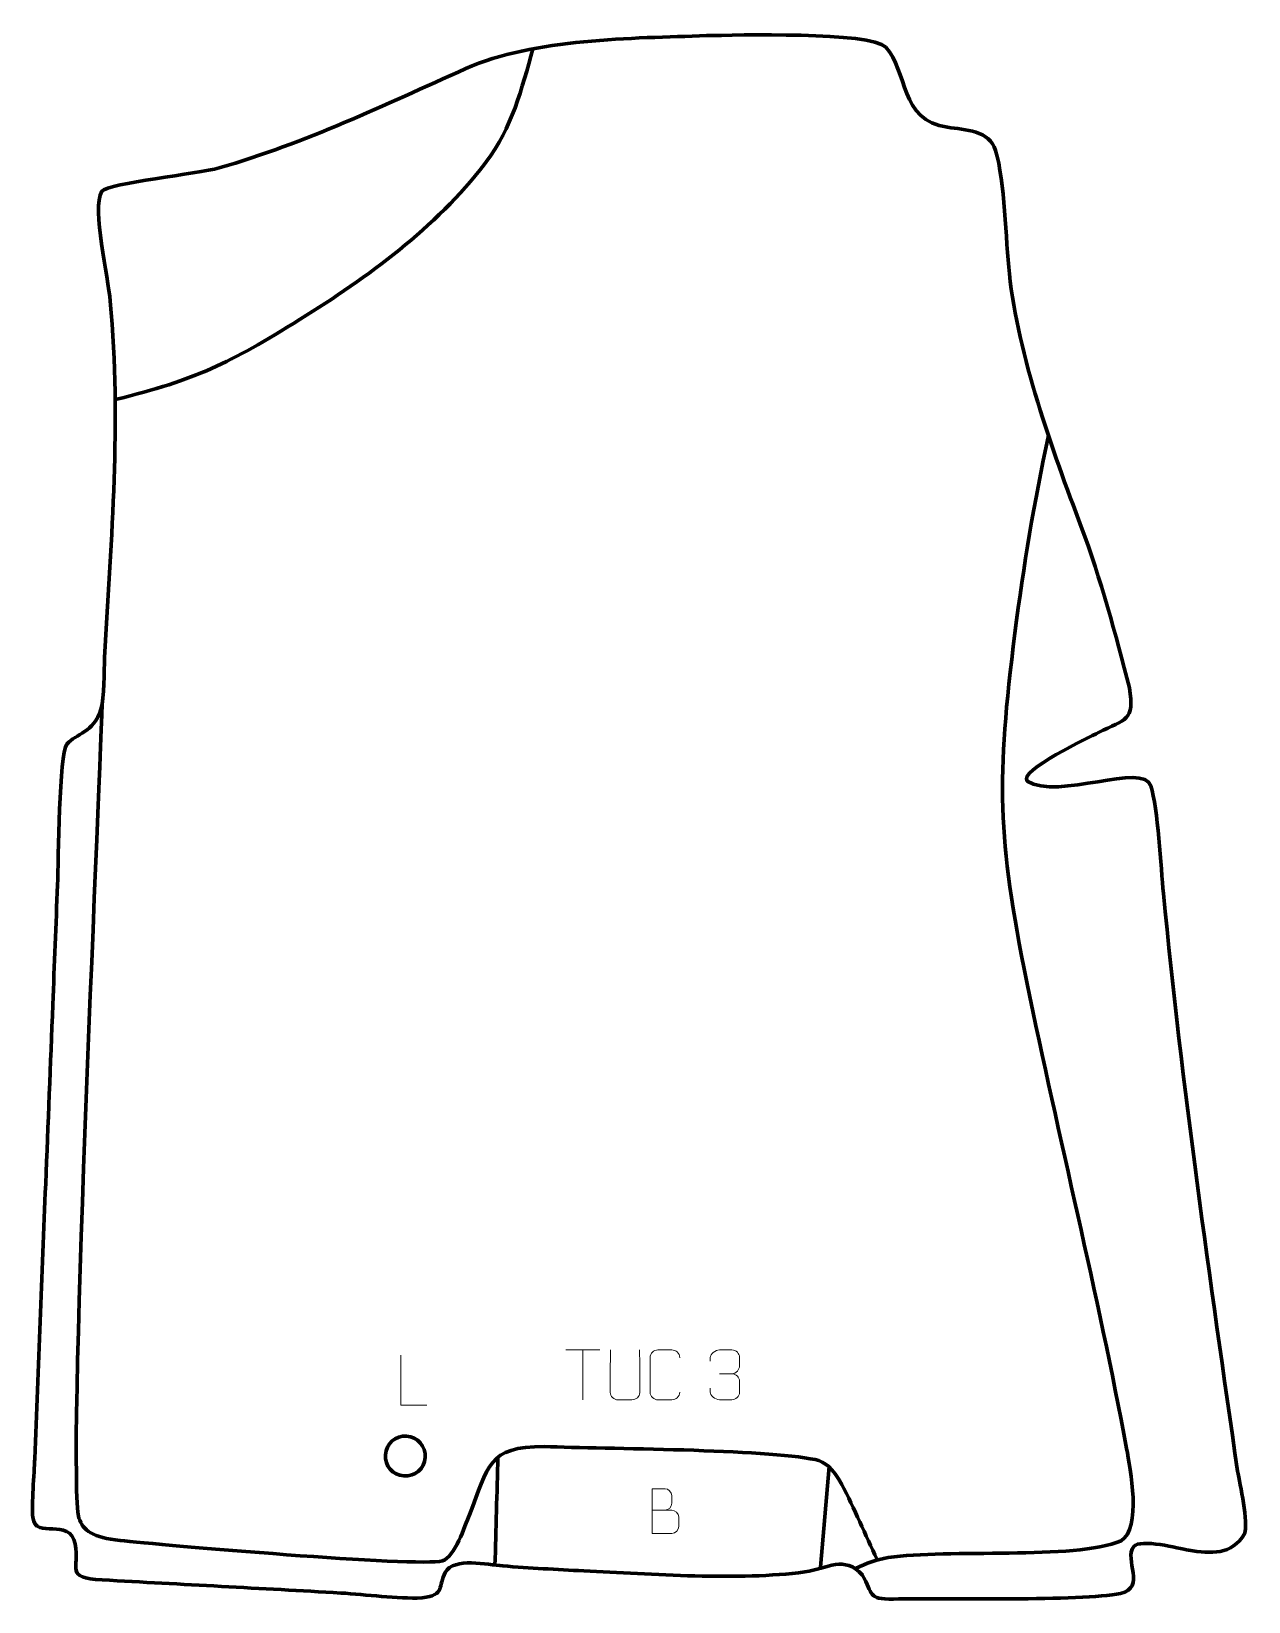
# Model space of a CAD drawing. Header units: millimetres. Extents: x -614 to -4, y 77 to 864.
import ezdxf

# ---------------------------------------------------------------- set-up
doc = ezdxf.new("R2010")
doc.units = ezdxf.units.MM
doc.header["$MEASUREMENT"] = 0
doc.layers.add('layer 2', color=7, linetype='Continuous')
doc.layers.add('layer 3', color=7, linetype='Continuous')

msp = doc.modelspace()

# ---------------------------------------------------------------- linework, layer by layer
at = {"layer": 'layer 2', "color": 142, "lineweight": 158}
for points, knots in [([(-571.731, 679.2208), (-530.4583, 689.4484), (-515.2047, 697.1185), (-479.1057, 719.4767), (-479.1057, 719.4767), (-445.456, 740.318), (-411.039, 765.4847), (-386.8121, 797.1152), (-386.8121, 797.1152), (-386.8121, 797.1152), (-385.9189, 798.2813), (-385.9189, 798.2813), (-385.9189, 798.2813), (-373.1193, 815.1421), (-368.1017, 834.8561), (-362.5603, 854.8697)], [0, 0, 0, 0, 0.2, 0.2, 0.2, 0.2, 0.4, 0.4, 0.4, 0.4, 0.6, 0.6, 0.6, 0.6, 1, 1, 1, 1]), ([(-104.4454, 661.242), (-111.6361, 627.5392), (-116.8646, 596.5516), (-121.2028, 562.3678), (-121.2028, 562.3678), (-130.45, 489.0124), (-130.0486, 460.3864), (-115.2621, 387.5568), (-115.2621, 387.5568), (-99.2591, 309.7365), (-79.8547, 232.0054), (-65.2735, 154.035), (-65.2735, 154.035), (-63.4334, 144.1026), (-57.7058, 113.8004), (-68.0386, 107.8671), (-68.0386, 107.8671), (-91.7423, 97.9913), (-154.9021, 104.0654), (-184.6353, 99.403), (-184.6353, 99.403), (-191.0283, 98.4005), (-195.2359, 96.5939), (-201.0339, 93.949)], [0, 0, 0, 0, 0.14285714, 0.14285714, 0.14285714, 0.14285714, 0.28571429, 0.28571429, 0.28571429, 0.28571429, 0.42857143, 0.42857143, 0.42857143, 0.42857143, 0.57142857, 0.57142857, 0.57142857, 0.57142857, 0.71428571, 0.71428571, 0.71428571, 0.71428571, 1, 1, 1, 1]), ([(-190.1821, 98.489), (-196.0821, 110.8147), (-201.7398, 123.9472), (-207.8273, 136.0361), (-207.8273, 136.0361), (-212.4554, 144.3935), (-216.3383, 147.4482), (-221.2129, 148.4808), (-221.2129, 148.4808), (-246.2651, 153.7873), (-326.5798, 153.872), (-356.6456, 155.038), (-356.6456, 155.038), (-385.6369, 155.1489), (-384.5919, 145.0022), (-394.3341, 120.9013), (-394.3341, 120.9013), (-396.6779, 115.1029), (-401.6498, 99.802), (-407.8639, 97.8106), (-407.8639, 97.8106), (-420.2266, 94.5493), (-549.7174, 105.9062), (-569.2599, 107.9764), (-569.2599, 107.9764), (-582.7488, 109.4053), (-588.0218, 112.9571), (-589.8455, 119.2421), (-589.8455, 119.2421), (-595.9549, 140.2958), (-579.71, 475.8003), (-578.2305, 526.852)], [0, 0, 0, 0, 0.11111111, 0.11111111, 0.11111111, 0.11111111, 0.22222222, 0.22222222, 0.22222222, 0.22222222, 0.33333333, 0.33333333, 0.33333333, 0.33333333, 0.44444444, 0.44444444, 0.44444444, 0.44444444, 0.55555556, 0.55555556, 0.55555556, 0.55555556, 0.66666667, 0.66666667, 0.66666667, 0.66666667, 0.77777778, 0.77777778, 0.77777778, 0.77777778, 1, 1, 1, 1]), ([(-380.0615, 149.934), (-380.3081, 140.862), (-380.5545, 131.79), (-380.8011, 122.718), (-380.8011, 122.718), (-381.0477, 113.6459), (-381.2942, 104.574), (-381.5408, 95.5019)], [0, 0, 0, 0, 0.33333333, 0.33333333, 0.33333333, 0.33333333, 1, 1, 1, 1])]:
    msp.add_open_spline(points, degree=3, knots=knots, dxfattribs=at)
at = {"layer": 'layer 2', "color": 250, "lineweight": 200}
msp.add_open_spline([(-427.1596, 140.3005), (-432.6693, 140.6823), (-436.8262, 145.4582), (-436.4445, 150.9678), (-436.4445, 150.9678), (-436.0627, 156.4774), (-431.2868, 160.6344), (-425.7772, 160.2527), (-425.7772, 160.2527), (-420.2675, 159.8709), (-416.1106, 155.095), (-416.4923, 149.5854), (-416.4923, 149.5854), (-416.8741, 144.0758), (-421.65, 139.9188), (-427.1596, 140.3005)], degree=3, knots=[0, 0, 0, 0, 0.2, 0.2, 0.2, 0.2, 0.4, 0.4, 0.4, 0.4, 0.6, 0.6, 0.6, 0.6, 1, 1, 1, 1], dxfattribs=at)
at = {"layer": 'layer 2', "color": 142, "lineweight": 158}
msp.add_open_spline([(-214.1654, 145.0172), (-214.1654, 145.0172), (-218.5543, 94.5979), (-218.5543, 94.5979)], degree=3, dxfattribs=at)
at = {"layer": 'layer 3', "color": 242, "lineweight": 158}
msp.add_open_spline([(-275.7171, 861.4665), (-261.6115, 861.7396), (-193.2236, 863.5902), (-185.898, 855.7269), (-185.898, 855.7269), (-174.77, 843.7821), (-179.113, 818.9629), (-154.9947, 815.5817), (-154.9947, 815.5817), (-146.2218, 814.3518), (-133.8444, 814.0576), (-130.8821, 803.9533), (-130.8821, 803.9533), (-126.3336, 788.4377), (-125.8086, 759.4337), (-123.9936, 742.1887), (-123.9936, 742.1887), (-119.7271, 701.6402), (-102.4278, 653.7747), (-88.0088, 615.5439), (-88.0088, 615.5439), (-78.2614, 589.3618), (-70.7882, 561.9203), (-63.8949, 534.8518), (-63.8949, 534.8518), (-61.1992, 518.3045), (-65.6706, 519.3045), (-79.4471, 512.5215), (-79.4471, 512.5215), (-83.5769, 510.4882), (-119.6829, 493.1685), (-115.1041, 488.2685), (-115.1041, 488.2685), (-99.6705, 478.3429), (-56.9418, 498.133), (-53.1369, 485.801), (-53.1369, 485.801), (-49.7434, 474.8028), (-48.0285, 444.8065), (-46.8745, 431.949), (-46.8745, 431.949), (-37.5352, 335.5059), (-23.5564, 238.642), (-9.7455, 142.7117), (-9.7455, 142.7117), (-8.5281, 136.082), (-4.2227, 116.916), (-6.2266, 111.3443), (-6.2266, 111.3443), (-12.5159, 100.5469), (-23.1883, 101.498), (-34.1681, 103.0864), (-34.1681, 103.0864), (-39.0742, 104.148), (-58.4905, 108.9879), (-61.6677, 104.9703), (-61.6677, 104.9703), (-66.9591, 98.2794), (-55.2452, 84.5576), (-68.3444, 81.4956), (-68.3444, 81.4956), (-88.1753, 77.4073), (-156.4487, 79.3584), (-182.0201, 78.7064), (-182.0201, 78.7064), (-195.3478, 78.3666), (-192.0912, 81.3359), (-197.5659, 90.5875), (-197.5659, 90.5875), (-206.6654, 100.9828), (-214.9341, 93.8148), (-226.4434, 92.2627), (-226.4434, 92.2627), (-259.1427, 87.8529), (-303.5409, 91.1677), (-337.1325, 92.781), (-337.1325, 92.781), (-350.6368, 93.4296), (-364.111, 94.2412), (-377.593, 95.2546), (-377.593, 95.2546), (-385.3512, 95.8556), (-402.1197, 99.7484), (-406.4221, 92.0563), (-406.4221, 92.0563), (-410.2535, 85.2061), (-406.2256, 80.6479), (-418.0798, 79.262), (-418.0798, 79.262), (-430.6605, 78.783), (-445.842, 80.9498), (-458.8073, 81.7044), (-458.8073, 81.7044), (-498.6174, 84.0282), (-538.4194, 86.0299), (-578.2083, 88.3021), (-578.2083, 88.3021), (-597.6158, 89.4102), (-589.0851, 93.7002), (-591.7357, 106.253), (-591.7357, 106.253), (-594.6488, 120.0491), (-611.6014, 108.1015), (-612.9358, 119.4982), (-612.9358, 119.4982), (-613.6583, 125.6684), (-612.2636, 141.7509), (-611.9804, 148.8836), (-611.9804, 148.8836), (-610.1585, 194.7791), (-608.3365, 240.6746), (-606.5148, 286.5701), (-606.5148, 286.5701), (-605.3265, 316.5019), (-604.1383, 346.4337), (-602.9502, 376.3656), (-602.9502, 376.3656), (-602.1581, 396.3201), (-601.3659, 416.2747), (-600.5738, 436.2292), (-600.5738, 436.2292), (-600.0988, 448.1976), (-599.7833, 501.9227), (-595.9129, 506.653), (-595.9129, 506.653), (-591.2739, 512.3227), (-582.501, 512.1207), (-578.8382, 524.19), (-578.8382, 524.19), (-577.0285, 530.1535), (-577.2774, 543.2618), (-577.0265, 550.0323), (-577.0265, 550.0323), (-573.5805, 611.8856), (-568.6398, 666.3374), (-574.1445, 728.5278), (-574.1445, 728.5278), (-575.1862, 740.2955), (-583.4058, 774.7481), (-578.4724, 783.5647), (-578.4724, 783.5647), (-574.8625, 787.7236), (-530.1073, 792.2572), (-519.6875, 795.2155), (-519.6875, 795.2155), (-475.9598, 807.8526), (-437.4372, 826.5948), (-396.1574, 844.9449), (-396.1574, 844.9449), (-362.0386, 860.1118), (-312.8477, 860.1489), (-275.7171, 861.4665)], degree=3, knots=[0, 0, 0, 0, 0.02564103, 0.02564103, 0.02564103, 0.02564103, 0.05128205, 0.05128205, 0.05128205, 0.05128205, 0.07692308, 0.07692308, 0.07692308, 0.07692308, 0.1025641, 0.1025641, 0.1025641, 0.1025641, 0.12820513, 0.12820513, 0.12820513, 0.12820513, 0.15384615, 0.15384615, 0.15384615, 0.15384615, 0.17948718, 0.17948718, 0.17948718, 0.17948718, 0.20512821, 0.20512821, 0.20512821, 0.20512821, 0.23076923, 0.23076923, 0.23076923, 0.23076923, 0.25641026, 0.25641026, 0.25641026, 0.25641026, 0.28205128, 0.28205128, 0.28205128, 0.28205128, 0.30769231, 0.30769231, 0.30769231, 0.30769231, 0.33333333, 0.33333333, 0.33333333, 0.33333333, 0.35897436, 0.35897436, 0.35897436, 0.35897436, 0.38461538, 0.38461538, 0.38461538, 0.38461538, 0.41025641, 0.41025641, 0.41025641, 0.41025641, 0.43589744, 0.43589744, 0.43589744, 0.43589744, 0.46153846, 0.46153846, 0.46153846, 0.46153846, 0.48717949, 0.48717949, 0.48717949, 0.48717949, 0.51282051, 0.51282051, 0.51282051, 0.51282051, 0.53846154, 0.53846154, 0.53846154, 0.53846154, 0.56410256, 0.56410256, 0.56410256, 0.56410256, 0.58974359, 0.58974359, 0.58974359, 0.58974359, 0.61538462, 0.61538462, 0.61538462, 0.61538462, 0.64102564, 0.64102564, 0.64102564, 0.64102564, 0.66666667, 0.66666667, 0.66666667, 0.66666667, 0.69230769, 0.69230769, 0.69230769, 0.69230769, 0.71794872, 0.71794872, 0.71794872, 0.71794872, 0.74358974, 0.74358974, 0.74358974, 0.74358974, 0.76923077, 0.76923077, 0.76923077, 0.76923077, 0.79487179, 0.79487179, 0.79487179, 0.79487179, 0.82051282, 0.82051282, 0.82051282, 0.82051282, 0.84615385, 0.84615385, 0.84615385, 0.84615385, 0.87179487, 0.87179487, 0.87179487, 0.87179487, 0.8974359, 0.8974359, 0.8974359, 0.8974359, 0.92307692, 0.92307692, 0.92307692, 0.92307692, 0.94871795, 0.94871795, 0.94871795, 0.94871795, 1, 1, 1, 1], dxfattribs=at)
at = {"layer": 'layer 3', "color": 250, "lineweight": 9}
for points, knots in [([(-415.728, 175.7894), (-415.728, 175.7894), (-428.6771, 175.7894), (-428.6771, 175.7894), (-428.6771, 175.7894), (-428.6771, 175.7894), (-428.6771, 200.743), (-428.6771, 200.743)], [0, 0, 0, 0, 0.33333333, 0.33333333, 0.33333333, 0.33333333, 1, 1, 1, 1]), ([(-309.1218, 203.4106), (-309.1222, 197.8711), (-309.0264, 187.6693), (-309.026, 182.1289), (-309.026, 182.1289), (-309.1658, 179.8894), (-310.843, 178.4632), (-312.9907, 178.4527), (-312.9907, 178.4527), (-315.3226, 178.4531), (-317.6545, 178.4531), (-319.986, 178.4527), (-319.986, 178.4527), (-321.911, 178.3512), (-323.8831, 180.1677), (-323.8719, 182.1122), (-323.8719, 182.1122), (-323.8716, 187.6741), (-323.7762, 197.8495), (-323.7766, 203.4106)], [0, 0, 0, 0, 0.16666667, 0.16666667, 0.16666667, 0.16666667, 0.33333333, 0.33333333, 0.33333333, 0.33333333, 0.5, 0.5, 0.5, 0.5, 0.66666667, 0.66666667, 0.66666667, 0.66666667, 1, 1, 1, 1]), ([(-289.026, 182.2706), (-289.1658, 179.9472), (-290.843, 178.4676), (-292.9907, 178.4568), (-292.9907, 178.4568), (-295.3226, 178.4572), (-297.6545, 178.4572), (-299.986, 178.4568), (-299.986, 178.4568), (-301.911, 178.3514), (-303.8831, 180.2359), (-303.8719, 182.2532), (-303.8719, 182.2532), (-303.8715, 188.0233), (-303.8715, 193.793), (-303.8719, 199.5623), (-303.8719, 199.5623), (-303.8677, 201.7004), (-302.121, 203.4196), (-299.9686, 203.4061), (-299.9686, 203.4061), (-297.6429, 203.4061), (-295.3168, 203.4061), (-292.9907, 203.4061), (-292.9907, 203.4061), (-291.0441, 203.4416), (-289.0527, 201.9501), (-289.026, 199.5125)], [0, 0, 0, 0, 0.125, 0.125, 0.125, 0.125, 0.25, 0.25, 0.25, 0.25, 0.375, 0.375, 0.375, 0.375, 0.5, 0.5, 0.5, 0.5, 0.625, 0.625, 0.625, 0.625, 0.75, 0.75, 0.75, 0.75, 1, 1, 1, 1]), ([(-273.8136, 197.7221), (-273.8136, 197.7221), (-273.8136, 199.5793), (-273.8136, 199.5793), (-273.8136, 199.5793), (-273.8279, 201.3212), (-271.1634, 203.4393), (-269.1043, 203.4166), (-269.1043, 203.4166), (-267.0402, 203.4166), (-264.9762, 203.4166), (-262.9125, 203.4166), (-262.9125, 203.4166), (-260.718, 203.4254), (-259.1197, 201.5786), (-259.0753, 199.6665), (-259.0753, 199.6665), (-259.0757, 198.2314), (-259.0757, 196.7963), (-259.0753, 195.3608), (-259.0753, 195.3608), (-259.1239, 193.7073), (-260.7265, 191.4773), (-262.9248, 191.4873), (-262.9248, 191.4873), (-260.7211, 191.4761), (-259.1131, 189.6729), (-259.0591, 187.6134), (-259.0591, 187.6134), (-259.0595, 185.8287), (-259.0595, 184.044), (-259.0591, 182.2589), (-259.0591, 182.2589), (-259.049, 180.1975), (-261.1039, 178.4344), (-262.9248, 178.4425), (-262.9248, 178.4425), (-264.9901, 178.4428), (-267.0553, 178.4428), (-269.1209, 178.4425), (-269.1209, 178.4425), (-271.2895, 178.454), (-273.8205, 180.8542), (-273.8391, 182.316), (-273.8391, 182.316), (-273.8391, 182.316), (-273.8391, 184.2246), (-273.8391, 184.2246)], [0, 0, 0, 0, 0.07692308, 0.07692308, 0.07692308, 0.07692308, 0.15384615, 0.15384615, 0.15384615, 0.15384615, 0.23076923, 0.23076923, 0.23076923, 0.23076923, 0.30769231, 0.30769231, 0.30769231, 0.30769231, 0.38461538, 0.38461538, 0.38461538, 0.38461538, 0.46153846, 0.46153846, 0.46153846, 0.46153846, 0.53846154, 0.53846154, 0.53846154, 0.53846154, 0.61538462, 0.61538462, 0.61538462, 0.61538462, 0.69230769, 0.69230769, 0.69230769, 0.69230769, 0.76923077, 0.76923077, 0.76923077, 0.76923077, 0.84615385, 0.84615385, 0.84615385, 0.84615385, 1, 1, 1, 1]), ([(-302.8284, 123.1963), (-299.5694, 123.1967), (-296.31, 123.1967), (-293.0503, 123.1963), (-293.0503, 123.1963), (-291.281, 123.1808), (-289.5581, 121.6258), (-289.5581, 119.79), (-289.5581, 119.79), (-289.5584, 118.7792), (-289.5584, 116.0479), (-289.5581, 115.0368), (-289.5581, 115.0368), (-289.5422, 113.3727), (-290.9235, 111.5689), (-293.0029, 111.5841), (-293.0029, 111.5841), (-296.2629, 111.5844), (-299.5226, 111.5844), (-302.7819, 111.5841), (-302.7819, 111.5841), (-302.7819, 119.0345), (-302.7819, 126.4846), (-302.7819, 133.9344), (-302.7819, 133.9344), (-300.6558, 133.9344), (-298.5294, 133.9344), (-296.4029, 133.9344), (-296.4029, 133.9344), (-294.8974, 133.9502), (-293.0194, 132.239), (-293.0035, 130.4813), (-293.0035, 130.4813), (-293.0039, 128.6307), (-293.0039, 128.5), (-293.0035, 126.6491), (-293.0035, 126.6491), (-292.9881, 124.7985), (-294.649, 123.1808), (-296.4494, 123.1963)], [0, 0, 0, 0, 0.09090909, 0.09090909, 0.09090909, 0.09090909, 0.18181818, 0.18181818, 0.18181818, 0.18181818, 0.27272727, 0.27272727, 0.27272727, 0.27272727, 0.36363636, 0.36363636, 0.36363636, 0.36363636, 0.45454545, 0.45454545, 0.45454545, 0.45454545, 0.54545455, 0.54545455, 0.54545455, 0.54545455, 0.63636364, 0.63636364, 0.63636364, 0.63636364, 0.72727273, 0.72727273, 0.72727273, 0.72727273, 0.81818182, 0.81818182, 0.81818182, 0.81818182, 1, 1, 1, 1])]:
    msp.add_open_spline(points, degree=3, knots=knots, dxfattribs=at)
for points in [[(-346.1212, 203.3832), (-346.1212, 203.3832), (-329.134, 203.3832), (-329.134, 203.3832)], [(-337.6274, 178.4532), (-337.6274, 178.4532), (-337.6274, 203.4067), (-337.6274, 203.4067)], [(-269.1039, 191.4769), (-269.1039, 191.4769), (-262.9075, 191.4769), (-262.9075, 191.4769)]]:
    msp.add_open_spline(points, degree=3, dxfattribs=at)

doc.saveas('drawing.dxf')
